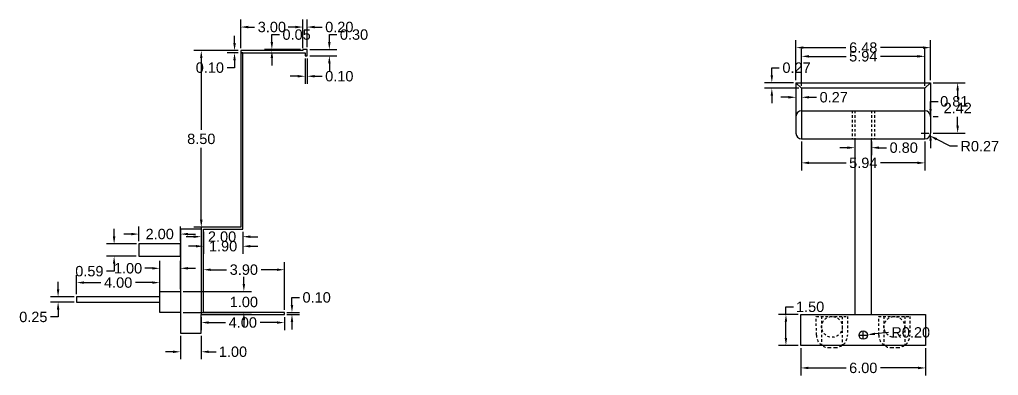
# Model space of a CAD drawing. Header units: centimetres. Extents: x 10 to 640, y 5 to 41.
# Drawn here: x 317.38 to 364.49, y 13.07 to 30.2 of the extents above; entities that cross this region are included whole.
import ezdxf

# ---------------------------------------------------------------- set-up
doc = ezdxf.new("R2010")
doc.units = ezdxf.units.CM
doc.header["$MEASUREMENT"] = 0
doc.linetypes.add('ACAD_ISO02W100', pattern=[15, 12, -3])
for name, color, linetype in [('LiniiAjutatoare', 212, 'Continuous'), ('MarimiSuprafata', 130, 'Continuous'), ('PlacaElectronica', 10, 'Continuous'), ('SuportExtragere', 56, 'Continuous')]:
    doc.layers.add(name, color=color, linetype=linetype)
doc.styles.get("Standard").update_dxf_attribs({"font": 'arial.ttf'})
doc.dimstyles.get("Standard").update_dxf_attribs({"dimscale": 2, "dimtxt": 0.25, "dimasz": 0.18, "dimexe": 0.18, "dimexo": 0.0625, "dimgap": 0.09, "dimtad": 0, "dimtih": 1, "dimtoh": 1, "dimzin": 0, "dimdsep": 46, "dimtxsty": 'Standard', "dimcen": 0.09, "dimadec": 0, "dimazin": 0, "dimtfac": 1, "dimtofl": 0, "dimtmove": 0, "dimatfit": 3, "dimfxl": 1, "dimtolj": 1, "dimtzin": 0, "dimarcsym": 0})

# ---------------------------------------------------------------- blocks, each defined once
blk = doc.blocks.new('*D145')
at = {"layer": 'Defpoints', "color": 0, "linetype": 'ByBlock', "ltscale": 0.01, "transparency": 16777216}
for p in [(331.018, 29.838), (328.023, 28.703), (331.018, 28.703)]:
    blk.add_point(p, dxfattribs=at)
at = {"layer": 'MarimiSuprafata', "color": 0, "linetype": 'ByBlock', "lineweight": -2, "ltscale": 0.01, "transparency": 16777216}
for p, q in [((328.023, 28.828), (328.023, 30.198)), ((331.018, 28.828), (331.018, 30.198)), ((328.383, 29.838), (328.692, 29.838)), ((330.658, 29.838), (330.349, 29.838))]:
    blk.add_line(p, q, dxfattribs=at)
at = {"layer": 'MarimiSuprafata', "color": 0, "linetype": 'ByBlock', "ltscale": 0.01, "transparency": 16777216}
for points in [[(328.383, 29.898), (328.383, 29.778), (328.023, 29.838)], [(330.658, 29.898), (330.658, 29.778), (331.018, 29.838)]]:
    blk.add_solid(points, dxfattribs=at)
at = {"layer": 'MarimiSuprafata', "color": 0, "linetype": 'ByBlock', "ltscale": 0.01, "transparency": 16777216, "insert": (329.521, 29.838), "char_height": 0.5, "attachment_point": 5}
blk.add_mtext('\\A1;3.00', dxfattribs=at)
blk = doc.blocks.new('*D146')
at = {"layer": 'Defpoints', "color": 0, "linetype": 'ByBlock', "ltscale": 0.01, "transparency": 16777216}
for p in [(331.218, 28.753), (332.287, 28.753), (331.218, 28.453)]:
    blk.add_point(p, dxfattribs=at)
at = {"layer": 'MarimiSuprafata', "color": 0, "linetype": 'ByBlock', "lineweight": -2, "ltscale": 0.01, "transparency": 16777216}
for p, q in [((332.287, 29.113), (332.287, 29.473)), ((332.287, 29.473), (332.647, 29.473)), ((331.343, 28.753), (332.647, 28.753)), ((331.343, 28.453), (332.647, 28.453)), ((332.287, 28.093), (332.287, 27.733))]:
    blk.add_line(p, q, dxfattribs=at)
at = {"layer": 'MarimiSuprafata', "color": 0, "linetype": 'ByBlock', "ltscale": 0.01, "transparency": 16777216}
for points in [[(332.227, 29.113), (332.347, 29.113), (332.287, 28.753)], [(332.227, 28.093), (332.347, 28.093), (332.287, 28.453)]]:
    blk.add_solid(points, dxfattribs=at)
at = {"layer": 'MarimiSuprafata', "color": 0, "linetype": 'ByBlock', "ltscale": 0.01, "transparency": 16777216, "insert": (333.475, 29.473), "char_height": 0.5, "attachment_point": 5}
blk.add_mtext('\\A1;0.30', dxfattribs=at)
blk = doc.blocks.new('*D147')
at = {"layer": 'Defpoints', "color": 0, "linetype": 'ByBlock', "ltscale": 0.01, "transparency": 16777216}
for p in [(331.118, 28.453), (331.218, 28.453), (331.218, 27.47)]:
    blk.add_point(p, dxfattribs=at)
at = {"layer": 'MarimiSuprafata', "color": 0, "linetype": 'ByBlock', "lineweight": -2, "ltscale": 0.01, "transparency": 16777216}
for p, q in [((331.118, 28.328), (331.118, 27.11)), ((331.218, 28.328), (331.218, 27.11)), ((330.758, 27.47), (330.398, 27.47)), ((331.578, 27.47), (331.938, 27.47))]:
    blk.add_line(p, q, dxfattribs=at)
at = {"layer": 'MarimiSuprafata', "color": 0, "linetype": 'ByBlock', "ltscale": 0.01, "transparency": 16777216}
for points in [[(330.758, 27.53), (330.758, 27.41), (331.118, 27.47)], [(331.578, 27.53), (331.578, 27.41), (331.218, 27.47)]]:
    blk.add_solid(points, dxfattribs=at)
at = {"layer": 'MarimiSuprafata', "color": 0, "linetype": 'ByBlock', "ltscale": 0.01, "transparency": 16777216, "insert": (332.767, 27.47), "char_height": 0.5, "attachment_point": 5}
blk.add_mtext('\\A1;0.10', dxfattribs=at)
blk = doc.blocks.new('*D148')
at = {"layer": 'Defpoints', "color": 0, "linetype": 'ByBlock', "ltscale": 0.01, "transparency": 16777216}
for p in [(331.218, 29.838), (331.018, 28.753), (331.218, 28.753)]:
    blk.add_point(p, dxfattribs=at)
at = {"layer": 'MarimiSuprafata', "color": 0, "linetype": 'ByBlock', "lineweight": -2, "ltscale": 0.01, "transparency": 16777216}
for p, q in [((331.018, 28.878), (331.018, 30.198)), ((331.218, 28.878), (331.218, 30.198)), ((330.658, 29.838), (330.298, 29.838)), ((331.578, 29.838), (331.938, 29.838))]:
    blk.add_line(p, q, dxfattribs=at)
at = {"layer": 'MarimiSuprafata', "color": 0, "linetype": 'ByBlock', "ltscale": 0.01, "transparency": 16777216}
for points in [[(330.658, 29.898), (330.658, 29.778), (331.018, 29.838)], [(331.578, 29.898), (331.578, 29.778), (331.218, 29.838)]]:
    blk.add_solid(points, dxfattribs=at)
at = {"layer": 'MarimiSuprafata', "color": 0, "linetype": 'ByBlock', "ltscale": 0.01, "transparency": 16777216, "insert": (332.767, 29.838), "char_height": 0.5, "attachment_point": 5}
blk.add_mtext('\\A1;0.20', dxfattribs=at)
blk = doc.blocks.new('*D149')
at = {"layer": 'Defpoints', "color": 0, "linetype": 'ByBlock', "ltscale": 0.01, "transparency": 16777216}
for p in [(328.023, 28.703), (326.123, 20.203), (328.023, 20.203)]:
    blk.add_point(p, dxfattribs=at)
at = {"layer": 'MarimiSuprafata', "color": 0, "linetype": 'ByBlock', "lineweight": -2, "ltscale": 0.01, "transparency": 16777216}
for p, q in [((327.898, 28.703), (325.763, 28.703)), ((326.123, 28.343), (326.123, 24.888)), ((326.123, 20.563), (326.123, 24.018)), ((327.898, 20.203), (325.763, 20.203))]:
    blk.add_line(p, q, dxfattribs=at)
at = {"layer": 'MarimiSuprafata', "color": 0, "linetype": 'ByBlock', "ltscale": 0.01, "transparency": 16777216}
for points in [[(326.063, 28.343), (326.183, 28.343), (326.123, 28.703)], [(326.063, 20.563), (326.183, 20.563), (326.123, 20.203)]]:
    blk.add_solid(points, dxfattribs=at)
at = {"layer": 'MarimiSuprafata', "color": 0, "linetype": 'ByBlock', "ltscale": 0.01, "transparency": 16777216, "insert": (326.123, 24.453), "char_height": 0.5, "attachment_point": 5}
blk.add_mtext('\\A1;8.50', dxfattribs=at)
blk = doc.blocks.new('*D150')
at = {"layer": 'Defpoints', "color": 0, "linetype": 'ByBlock', "ltscale": 0.01, "transparency": 16777216}
for p in [(327.724, 28.603), (328.023, 28.703), (328.023, 28.603)]:
    blk.add_point(p, dxfattribs=at)
at = {"layer": 'MarimiSuprafata', "color": 0, "linetype": 'ByBlock', "lineweight": -2, "ltscale": 0.01, "transparency": 16777216}
for p, q in [((327.724, 29.063), (327.724, 29.423)), ((327.898, 28.703), (327.364, 28.703)), ((327.898, 28.603), (327.364, 28.603)), ((327.724, 27.883), (327.364, 27.883)), ((327.724, 28.243), (327.724, 27.883))]:
    blk.add_line(p, q, dxfattribs=at)
at = {"layer": 'MarimiSuprafata', "color": 0, "linetype": 'ByBlock', "ltscale": 0.01, "transparency": 16777216}
for points in [[(327.664, 29.063), (327.784, 29.063), (327.724, 28.703)], [(327.664, 28.243), (327.784, 28.243), (327.724, 28.603)]]:
    blk.add_solid(points, dxfattribs=at)
at = {"layer": 'MarimiSuprafata', "color": 0, "linetype": 'ByBlock', "ltscale": 0.01, "transparency": 16777216, "insert": (326.536, 27.883), "char_height": 0.5, "attachment_point": 5}
blk.add_mtext('\\A1;0.10', dxfattribs=at)
blk = doc.blocks.new('*D151')
at = {"layer": 'Defpoints', "color": 0, "linetype": 'ByBlock', "ltscale": 0.01, "transparency": 16777216}
for p in [(329.521, 28.753), (331.018, 28.753), (331.018, 28.703)]:
    blk.add_point(p, dxfattribs=at)
at = {"layer": 'MarimiSuprafata', "color": 0, "linetype": 'ByBlock', "lineweight": -2, "ltscale": 0.01, "transparency": 16777216}
for p, q in [((329.521, 29.113), (329.521, 29.473)), ((329.521, 29.473), (329.881, 29.473)), ((330.893, 28.753), (329.161, 28.753)), ((330.893, 28.703), (329.161, 28.703)), ((329.521, 28.343), (329.521, 27.983))]:
    blk.add_line(p, q, dxfattribs=at)
at = {"layer": 'MarimiSuprafata', "color": 0, "linetype": 'ByBlock', "ltscale": 0.01, "transparency": 16777216}
for points in [[(329.461, 29.113), (329.581, 29.113), (329.521, 28.753)], [(329.461, 28.343), (329.581, 28.343), (329.521, 28.703)]]:
    blk.add_solid(points, dxfattribs=at)
at = {"layer": 'MarimiSuprafata', "color": 0, "linetype": 'ByBlock', "ltscale": 0.01, "transparency": 16777216, "insert": (330.712, 29.473), "char_height": 0.5, "attachment_point": 5}
blk.add_mtext('\\A1;0.05', dxfattribs=at)
blk = doc.blocks.new('*D152')
at = {"layer": 'Defpoints', "color": 0, "linetype": 'ByBlock', "ltscale": 0.01, "transparency": 16777216}
for p in [(326.223, 20.103), (328.123, 20.103), (328.123, 19.288)]:
    blk.add_point(p, dxfattribs=at)
at = {"layer": 'MarimiSuprafata', "color": 0, "linetype": 'ByBlock', "lineweight": -2, "ltscale": 0.01, "transparency": 16777216}
for p, q in [((326.223, 19.978), (326.223, 18.928)), ((328.123, 19.978), (328.123, 18.928)), ((325.863, 19.288), (325.503, 19.288)), ((328.483, 19.288), (328.843, 19.288))]:
    blk.add_line(p, q, dxfattribs=at)
at = {"layer": 'MarimiSuprafata', "color": 0, "linetype": 'ByBlock', "ltscale": 0.01, "transparency": 16777216}
for points in [[(325.863, 19.348), (325.863, 19.228), (326.223, 19.288)], [(328.483, 19.348), (328.483, 19.228), (328.123, 19.288)]]:
    blk.add_solid(points, dxfattribs=at)
at = {"layer": 'MarimiSuprafata', "color": 0, "linetype": 'ByBlock', "ltscale": 0.01, "transparency": 16777216, "insert": (327.173, 19.288), "char_height": 0.5, "attachment_point": 5}
blk.add_mtext('\\A1;1.90', dxfattribs=at)
blk = doc.blocks.new('*D154')
at = {"layer": 'Defpoints', "color": 0, "linetype": 'ByBlock', "ltscale": 0.01, "transparency": 16777216}
for p in [(323.123, 19.873), (323.123, 19.4), (325.123, 19.4)]:
    blk.add_point(p, dxfattribs=at)
at = {"layer": 'MarimiSuprafata', "color": 0, "linetype": 'ByBlock', "lineweight": -2, "ltscale": 0.01, "transparency": 16777216}
for p, q in [((322.763, 19.873), (322.403, 19.873)), ((323.123, 19.525), (323.123, 20.233)), ((325.123, 19.525), (325.123, 20.233)), ((325.483, 19.873), (325.843, 19.873))]:
    blk.add_line(p, q, dxfattribs=at)
at = {"layer": 'MarimiSuprafata', "color": 0, "linetype": 'ByBlock', "ltscale": 0.01, "transparency": 16777216}
for points in [[(322.763, 19.933), (322.763, 19.813), (323.123, 19.873)], [(325.483, 19.933), (325.483, 19.813), (325.123, 19.873)]]:
    blk.add_solid(points, dxfattribs=at)
at = {"layer": 'MarimiSuprafata', "color": 0, "linetype": 'ByBlock', "ltscale": 0.01, "transparency": 16777216, "insert": (324.123, 19.873), "char_height": 0.5, "attachment_point": 5}
blk.add_mtext('\\A1;2.00', dxfattribs=at)
blk = doc.blocks.new('*D155')
at = {"layer": 'Defpoints', "color": 0, "linetype": 'ByBlock', "ltscale": 0.01, "transparency": 16777216}
for p in [(323.123, 19.4), (321.928, 18.806), (323.122, 18.806)]:
    blk.add_point(p, dxfattribs=at)
at = {"layer": 'MarimiSuprafata', "color": 0, "linetype": 'ByBlock', "lineweight": -2, "ltscale": 0.01, "transparency": 16777216}
for p, q in [((321.928, 19.76), (321.928, 20.12)), ((322.998, 19.4), (321.568, 19.4)), ((322.997, 18.806), (321.568, 18.806)), ((321.928, 18.446), (321.928, 18.086)), ((321.928, 18.086), (321.568, 18.086))]:
    blk.add_line(p, q, dxfattribs=at)
at = {"layer": 'MarimiSuprafata', "color": 0, "linetype": 'ByBlock', "ltscale": 0.01, "transparency": 16777216}
for points in [[(321.868, 19.76), (321.988, 19.76), (321.928, 19.4)], [(321.868, 18.446), (321.988, 18.446), (321.928, 18.806)]]:
    blk.add_solid(points, dxfattribs=at)
at = {"layer": 'MarimiSuprafata', "color": 0, "linetype": 'ByBlock', "ltscale": 0.01, "transparency": 16777216, "insert": (320.738, 18.086), "char_height": 0.5, "attachment_point": 5}
blk.add_mtext('\\A1;0.59', dxfattribs=at)
blk = doc.blocks.new('*D156')
at = {"layer": 'Defpoints', "color": 0, "linetype": 'ByBlock', "ltscale": 0.01, "transparency": 16777216}
for p in [(324.123, 18.225), (324.123, 17.103), (325.123, 17.103)]:
    blk.add_point(p, dxfattribs=at)
at = {"layer": 'MarimiSuprafata', "color": 0, "linetype": 'ByBlock', "lineweight": -2, "ltscale": 0.01, "transparency": 16777216}
for p, q in [((324.123, 17.228), (324.123, 18.585)), ((325.123, 17.228), (325.123, 18.585)), ((323.763, 18.225), (323.403, 18.225)), ((325.483, 18.225), (325.843, 18.225))]:
    blk.add_line(p, q, dxfattribs=at)
at = {"layer": 'MarimiSuprafata', "color": 0, "linetype": 'ByBlock', "ltscale": 0.01, "transparency": 16777216}
for points in [[(323.763, 18.285), (323.763, 18.165), (324.123, 18.225)], [(325.483, 18.285), (325.483, 18.165), (325.123, 18.225)]]:
    blk.add_solid(points, dxfattribs=at)
at = {"layer": 'MarimiSuprafata', "color": 0, "linetype": 'ByBlock', "ltscale": 0.01, "transparency": 16777216, "insert": (322.598, 18.225), "char_height": 0.5, "attachment_point": 5}
blk.add_mtext('\\A1;1.00', dxfattribs=at)
blk = doc.blocks.new('*D157')
at = {"layer": 'Defpoints', "color": 0, "linetype": 'ByBlock', "ltscale": 0.01, "transparency": 16777216}
for p in [(320.124, 17.537), (320.124, 16.85), (324.123, 16.85)]:
    blk.add_point(p, dxfattribs=at)
at = {"layer": 'MarimiSuprafata', "color": 0, "linetype": 'ByBlock', "lineweight": -2, "ltscale": 0.01, "transparency": 16777216}
for p, q in [((320.124, 16.975), (320.124, 17.897)), ((320.484, 17.537), (321.285, 17.537)), ((323.763, 17.537), (322.962, 17.537)), ((324.123, 16.975), (324.123, 17.897))]:
    blk.add_line(p, q, dxfattribs=at)
at = {"layer": 'MarimiSuprafata', "color": 0, "linetype": 'ByBlock', "ltscale": 0.01, "transparency": 16777216}
for points in [[(320.484, 17.597), (320.484, 17.477), (320.124, 17.537)], [(323.763, 17.597), (323.763, 17.477), (324.123, 17.537)]]:
    blk.add_solid(points, dxfattribs=at)
at = {"layer": 'MarimiSuprafata', "color": 0, "linetype": 'ByBlock', "ltscale": 0.01, "transparency": 16777216, "insert": (322.123, 17.537), "char_height": 0.5, "attachment_point": 5}
blk.add_mtext('\\A1;4.00', dxfattribs=at)
blk = doc.blocks.new('*D158')
at = {"layer": 'Defpoints', "color": 0, "linetype": 'ByBlock', "ltscale": 0.01, "transparency": 16777216}
for p in [(319.232, 16.603), (320.123, 16.603), (320.124, 16.85)]:
    blk.add_point(p, dxfattribs=at)
at = {"layer": 'MarimiSuprafata', "color": 0, "linetype": 'ByBlock', "lineweight": -2, "ltscale": 0.01, "transparency": 16777216}
for p, q in [((319.232, 17.21), (319.232, 17.57)), ((319.999, 16.85), (318.872, 16.85)), ((319.998, 16.603), (318.872, 16.603)), ((319.232, 16.243), (319.232, 15.883)), ((319.232, 15.883), (318.872, 15.883))]:
    blk.add_line(p, q, dxfattribs=at)
at = {"layer": 'MarimiSuprafata', "color": 0, "linetype": 'ByBlock', "ltscale": 0.01, "transparency": 16777216}
for points in [[(319.172, 17.21), (319.292, 17.21), (319.232, 16.85)], [(319.172, 16.243), (319.292, 16.243), (319.232, 16.603)]]:
    blk.add_solid(points, dxfattribs=at)
at = {"layer": 'MarimiSuprafata', "color": 0, "linetype": 'ByBlock', "ltscale": 0.01, "transparency": 16777216, "insert": (318.04, 15.883), "char_height": 0.5, "attachment_point": 5}
blk.add_mtext('\\A1;0.25', dxfattribs=at)
blk = doc.blocks.new('*D160')
at = {"layer": 'Defpoints', "color": 0, "linetype": 'ByBlock', "ltscale": 0.01, "transparency": 16777216}
for p in [(330.123, 18.158), (326.223, 16.103), (330.123, 16.103)]:
    blk.add_point(p, dxfattribs=at)
at = {"layer": 'MarimiSuprafata', "color": 0, "linetype": 'ByBlock', "lineweight": -2, "ltscale": 0.01, "transparency": 16777216}
for p, q in [((326.223, 16.228), (326.223, 18.518)), ((330.123, 16.228), (330.123, 18.518)), ((326.583, 18.158), (327.345, 18.158)), ((329.763, 18.158), (329.001, 18.158))]:
    blk.add_line(p, q, dxfattribs=at)
at = {"layer": 'MarimiSuprafata', "color": 0, "linetype": 'ByBlock', "ltscale": 0.01, "transparency": 16777216}
for points in [[(326.583, 18.218), (326.583, 18.098), (326.223, 18.158)], [(329.763, 18.218), (329.763, 18.098), (330.123, 18.158)]]:
    blk.add_solid(points, dxfattribs=at)
at = {"layer": 'MarimiSuprafata', "color": 0, "linetype": 'ByBlock', "ltscale": 0.01, "transparency": 16777216, "insert": (328.173, 18.158), "char_height": 0.5, "attachment_point": 5}
blk.add_mtext('\\A1;3.90', dxfattribs=at)
blk = doc.blocks.new('*D161')
at = {"layer": 'Defpoints', "color": 0, "linetype": 'ByBlock', "ltscale": 0.01, "transparency": 16777216}
for p in [(330.123, 16.103), (330.489, 16.103), (330.123, 16.003)]:
    blk.add_point(p, dxfattribs=at)
at = {"layer": 'MarimiSuprafata', "color": 0, "linetype": 'ByBlock', "lineweight": -2, "ltscale": 0.01, "transparency": 16777216}
for p, q in [((330.489, 16.463), (330.489, 16.823)), ((330.489, 16.823), (330.849, 16.823)), ((330.248, 16.103), (330.849, 16.103)), ((330.248, 16.003), (330.849, 16.003)), ((330.489, 15.643), (330.489, 15.283))]:
    blk.add_line(p, q, dxfattribs=at)
at = {"layer": 'MarimiSuprafata', "color": 0, "linetype": 'ByBlock', "ltscale": 0.01, "transparency": 16777216}
for points in [[(330.429, 16.463), (330.549, 16.463), (330.489, 16.103)], [(330.429, 15.643), (330.549, 15.643), (330.489, 16.003)]]:
    blk.add_solid(points, dxfattribs=at)
at = {"layer": 'MarimiSuprafata', "color": 0, "linetype": 'ByBlock', "ltscale": 0.01, "transparency": 16777216, "insert": (331.677, 16.823), "char_height": 0.5, "attachment_point": 5}
blk.add_mtext('\\A1;0.10', dxfattribs=at)
blk = doc.blocks.new('*D162')
at = {"layer": 'Defpoints', "color": 0, "linetype": 'ByBlock', "ltscale": 0.01, "transparency": 16777216}
for p in [(326.123, 16.003), (326.123, 15.615), (330.123, 16.003)]:
    blk.add_point(p, dxfattribs=at)
at = {"layer": 'MarimiSuprafata', "color": 0, "linetype": 'ByBlock', "lineweight": -2, "ltscale": 0.01, "transparency": 16777216}
for p, q in [((326.123, 15.878), (326.123, 15.255)), ((326.483, 15.615), (327.284, 15.615)), ((329.763, 15.615), (328.961, 15.615)), ((330.123, 15.878), (330.123, 15.255))]:
    blk.add_line(p, q, dxfattribs=at)
at = {"layer": 'MarimiSuprafata', "color": 0, "linetype": 'ByBlock', "ltscale": 0.01, "transparency": 16777216}
for points in [[(326.483, 15.675), (326.483, 15.555), (326.123, 15.615)], [(329.763, 15.675), (329.763, 15.555), (330.123, 15.615)]]:
    blk.add_solid(points, dxfattribs=at)
at = {"layer": 'MarimiSuprafata', "color": 0, "linetype": 'ByBlock', "ltscale": 0.01, "transparency": 16777216, "insert": (328.123, 15.615), "char_height": 0.5, "attachment_point": 5}
blk.add_mtext('\\A1;4.00', dxfattribs=at)
blk = doc.blocks.new('*D163')
at = {"layer": 'Defpoints', "color": 0, "linetype": 'ByBlock', "ltscale": 0.01, "transparency": 16777216}
for p in [(325.123, 15.103), (326.123, 15.103), (326.123, 14.208)]:
    blk.add_point(p, dxfattribs=at)
at = {"layer": 'MarimiSuprafata', "color": 0, "linetype": 'ByBlock', "lineweight": -2, "ltscale": 0.01, "transparency": 16777216}
for p, q in [((325.123, 14.978), (325.123, 13.848)), ((326.123, 14.978), (326.123, 13.848)), ((324.763, 14.208), (324.403, 14.208)), ((326.483, 14.208), (326.843, 14.208))]:
    blk.add_line(p, q, dxfattribs=at)
at = {"layer": 'MarimiSuprafata', "color": 0, "linetype": 'ByBlock', "ltscale": 0.01, "transparency": 16777216}
for points in [[(324.763, 14.268), (324.763, 14.148), (325.123, 14.208)], [(326.483, 14.268), (326.483, 14.148), (326.123, 14.208)]]:
    blk.add_solid(points, dxfattribs=at)
at = {"layer": 'MarimiSuprafata', "color": 0, "linetype": 'ByBlock', "ltscale": 0.01, "transparency": 16777216, "insert": (327.648, 14.208), "char_height": 0.5, "attachment_point": 5}
blk.add_mtext('\\A1;1.00', dxfattribs=at)
blk = doc.blocks.new('*D164')
at = {"layer": 'Defpoints', "color": 0, "linetype": 'ByBlock', "ltscale": 0.01, "transparency": 16777216}
for p in [(325.123, 17.103), (328.173, 17.103), (325.123, 16.103)]:
    blk.add_point(p, dxfattribs=at)
at = {"layer": 'MarimiSuprafata', "color": 0, "linetype": 'ByBlock', "lineweight": -2, "ltscale": 0.01, "transparency": 16777216}
for p, q in [((328.173, 17.463), (328.173, 17.823)), ((325.248, 17.103), (328.533, 17.103)), ((325.248, 16.103), (328.533, 16.103)), ((328.173, 15.743), (328.173, 15.383))]:
    blk.add_line(p, q, dxfattribs=at)
at = {"layer": 'MarimiSuprafata', "color": 0, "linetype": 'ByBlock', "ltscale": 0.01, "transparency": 16777216}
for points in [[(328.113, 17.463), (328.233, 17.463), (328.173, 17.103)], [(328.113, 15.743), (328.233, 15.743), (328.173, 16.103)]]:
    blk.add_solid(points, dxfattribs=at)
at = {"layer": 'MarimiSuprafata', "color": 0, "linetype": 'ByBlock', "ltscale": 0.01, "transparency": 16777216, "insert": (328.173, 16.603), "char_height": 0.5, "attachment_point": 5}
blk.add_mtext('\\A1;1.00', dxfattribs=at)
blk = doc.blocks.new('*D165')
at = {"layer": 'Defpoints', "color": 0, "linetype": 'ByBlock', "ltscale": 0.01, "transparency": 16777216}
for p in [(326.123, 20.103), (328.123, 20.103), (328.123, 19.748)]:
    blk.add_point(p, dxfattribs=at)
at = {"layer": 'MarimiSuprafata', "color": 0, "linetype": 'ByBlock', "lineweight": -2, "ltscale": 0.01, "transparency": 16777216}
for p, q in [((326.123, 19.978), (326.123, 19.388)), ((328.123, 19.978), (328.123, 19.388)), ((325.763, 19.748), (325.403, 19.748)), ((328.483, 19.748), (328.843, 19.748))]:
    blk.add_line(p, q, dxfattribs=at)
at = {"layer": 'MarimiSuprafata', "color": 0, "linetype": 'ByBlock', "ltscale": 0.01, "transparency": 16777216}
for points in [[(325.763, 19.808), (325.763, 19.688), (326.123, 19.748)], [(328.483, 19.808), (328.483, 19.688), (328.123, 19.748)]]:
    blk.add_solid(points, dxfattribs=at)
at = {"layer": 'MarimiSuprafata', "color": 0, "linetype": 'ByBlock', "ltscale": 0.01, "transparency": 16777216, "insert": (327.123, 19.748), "char_height": 0.5, "attachment_point": 5}
blk.add_mtext('\\A1;2.00', dxfattribs=at)
blk = doc.blocks.new('*D166')
at = {"layer": 'Defpoints', "color": 0, "ltscale": 0.01, "transparency": 16777216}
for p in [(361.225, 28.848), (354.745, 27.16), (361.225, 27.16)]:
    blk.add_point(p, dxfattribs=at)
at = {"layer": 'MarimiSuprafata', "color": 0, "lineweight": -2, "ltscale": 0.01, "transparency": 16777216}
for p, q in [((354.745, 27.285), (354.745, 29.208)), ((355.105, 28.848), (357.153, 28.848)), ((360.865, 28.848), (358.816, 28.848)), ((361.225, 27.285), (361.225, 29.208))]:
    blk.add_line(p, q, dxfattribs=at)
at = {"layer": 'MarimiSuprafata', "color": 0, "ltscale": 0.01, "transparency": 16777216}
for points in [[(355.105, 28.908), (355.105, 28.788), (354.745, 28.848)], [(360.865, 28.908), (360.865, 28.788), (361.225, 28.848)]]:
    blk.add_solid(points, dxfattribs=at)
at = {"layer": 'MarimiSuprafata', "color": 0, "ltscale": 0.01, "transparency": 16777216, "insert": (357.985, 28.848), "char_height": 0.5, "attachment_point": 5}
blk.add_mtext('\\A1;6.48', dxfattribs=at)
blk = doc.blocks.new('*D167')
at = {"layer": 'Defpoints', "color": 0, "ltscale": 0.01, "transparency": 16777216}
for p in [(360.955, 28.428), (355.015, 26.89), (360.955, 26.89)]:
    blk.add_point(p, dxfattribs=at)
at = {"layer": 'MarimiSuprafata', "color": 0, "lineweight": -2, "ltscale": 0.01, "transparency": 16777216}
for p, q in [((355.015, 27.015), (355.015, 28.788)), ((360.955, 27.015), (360.955, 28.788)), ((355.375, 28.428), (357.156, 28.428)), ((360.595, 28.428), (358.813, 28.428))]:
    blk.add_line(p, q, dxfattribs=at)
at = {"layer": 'MarimiSuprafata', "color": 0, "ltscale": 0.01, "transparency": 16777216}
for points in [[(355.375, 28.488), (355.375, 28.368), (355.015, 28.428)], [(360.595, 28.488), (360.595, 28.368), (360.955, 28.428)]]:
    blk.add_solid(points, dxfattribs=at)
at = {"layer": 'MarimiSuprafata', "color": 0, "ltscale": 0.01, "transparency": 16777216, "insert": (357.985, 28.428), "char_height": 0.5, "attachment_point": 5}
blk.add_mtext('\\A1;5.94', dxfattribs=at)
blk = doc.blocks.new('*D168')
at = {"layer": 'Defpoints', "color": 0, "ltscale": 0.01, "transparency": 16777216}
for p in [(361.218, 27.154), (361.225, 24.73), (362.529, 24.73)]:
    blk.add_point(p, dxfattribs=at)
at = {"layer": 'MarimiSuprafata', "color": 0, "lineweight": -2, "ltscale": 0.01, "transparency": 16777216}
for p, q in [((361.343, 27.154), (362.889, 27.154)), ((362.529, 26.794), (362.529, 26.373)), ((362.529, 25.09), (362.529, 25.511)), ((361.35, 24.73), (362.889, 24.73))]:
    blk.add_line(p, q, dxfattribs=at)
at = {"layer": 'MarimiSuprafata', "color": 0, "ltscale": 0.01, "transparency": 16777216}
for points in [[(362.469, 26.794), (362.589, 26.794), (362.529, 27.154)], [(362.469, 25.09), (362.589, 25.09), (362.529, 24.73)]]:
    blk.add_solid(points, dxfattribs=at)
at = {"layer": 'MarimiSuprafata', "color": 0, "ltscale": 0.01, "transparency": 16777216, "insert": (362.529, 25.942), "char_height": 0.5, "attachment_point": 5}
blk.add_mtext('\\A1;2.42', dxfattribs=at)
blk = doc.blocks.new('*D169')
at = {"layer": 'Defpoints', "color": 0, "ltscale": 0.01, "transparency": 16777216}
for p in [(360.955, 24.73), (361.194, 24.606)]:
    blk.add_point(p, dxfattribs=at)
at = {"layer": 'MarimiSuprafata', "color": 0, "lineweight": -2, "ltscale": 0.01, "transparency": 16777216}
for p, q in [((360.775, 24.73), (361.135, 24.73)), ((360.955, 24.55), (360.955, 24.91)), ((362.166, 24.101), (361.514, 24.44)), ((362.526, 24.101), (362.166, 24.101))]:
    blk.add_line(p, q, dxfattribs=at)
at = {"layer": 'MarimiSuprafata', "color": 0, "ltscale": 0.01, "transparency": 16777216}
blk.add_solid([(361.541, 24.493), (361.486, 24.387), (361.194, 24.606)], dxfattribs=at)
at = {"layer": 'MarimiSuprafata', "color": 0, "ltscale": 0.01, "transparency": 16777216, "insert": (363.594, 24.101), "char_height": 0.5, "attachment_point": 5}
blk.add_mtext('\\A1;R0.27', dxfattribs=at)
blk = doc.blocks.new('*D170')
at = {"layer": 'Defpoints', "color": 0, "ltscale": 0.01, "transparency": 16777216}
for p in [(357.585, 24.46), (358.385, 24.46), (358.385, 24.031)]:
    blk.add_point(p, dxfattribs=at)
at = {"layer": 'MarimiSuprafata', "color": 0, "lineweight": -2, "ltscale": 0.01, "transparency": 16777216}
for p, q in [((357.225, 24.031), (356.865, 24.031)), ((357.585, 24.335), (357.585, 23.671)), ((358.385, 24.335), (358.385, 23.671)), ((358.745, 24.031), (359.105, 24.031))]:
    blk.add_line(p, q, dxfattribs=at)
at = {"layer": 'MarimiSuprafata', "color": 0, "ltscale": 0.01, "transparency": 16777216}
for points in [[(357.225, 24.091), (357.225, 23.971), (357.585, 24.031)], [(358.745, 24.091), (358.745, 23.971), (358.385, 24.031)]]:
    blk.add_solid(points, dxfattribs=at)
at = {"layer": 'MarimiSuprafata', "color": 0, "ltscale": 0.01, "transparency": 16777216, "insert": (359.933, 24.031), "char_height": 0.5, "attachment_point": 5}
blk.add_mtext('\\A1;0.80', dxfattribs=at)
blk = doc.blocks.new('*D171')
at = {"layer": 'Defpoints', "color": 0, "ltscale": 0.01, "transparency": 16777216}
for p in [(354.985, 14.51), (360.985, 14.51), (360.985, 13.43)]:
    blk.add_point(p, dxfattribs=at)
at = {"layer": 'MarimiSuprafata', "color": 0, "lineweight": -2, "ltscale": 0.01, "transparency": 16777216}
for p, q in [((354.985, 14.385), (354.985, 13.07)), ((360.985, 14.385), (360.985, 13.07)), ((355.345, 13.43), (357.155, 13.43)), ((360.625, 13.43), (358.814, 13.43))]:
    blk.add_line(p, q, dxfattribs=at)
at = {"layer": 'MarimiSuprafata', "color": 0, "ltscale": 0.01, "transparency": 16777216}
for points in [[(355.345, 13.49), (355.345, 13.37), (354.985, 13.43)], [(360.625, 13.49), (360.625, 13.37), (360.985, 13.43)]]:
    blk.add_solid(points, dxfattribs=at)
at = {"layer": 'MarimiSuprafata', "color": 0, "ltscale": 0.01, "transparency": 16777216, "insert": (357.985, 13.43), "char_height": 0.5, "attachment_point": 5}
blk.add_mtext('\\A1;6.00', dxfattribs=at)
blk = doc.blocks.new('*D172')
at = {"layer": 'Defpoints', "color": 0, "ltscale": 0.01, "transparency": 16777216}
for p in [(354.263, 16.01), (354.985, 16.01), (354.985, 14.51)]:
    blk.add_point(p, dxfattribs=at)
at = {"layer": 'MarimiSuprafata', "color": 0, "lineweight": -2, "ltscale": 0.01, "transparency": 16777216}
for p, q in [((354.263, 16.01), (354.263, 16.37)), ((354.263, 16.37), (354.623, 16.37)), ((354.86, 16.01), (353.903, 16.01)), ((354.263, 14.87), (354.263, 15.65)), ((354.86, 14.51), (353.903, 14.51))]:
    blk.add_line(p, q, dxfattribs=at)
at = {"layer": 'MarimiSuprafata', "color": 0, "ltscale": 0.01, "transparency": 16777216}
for points in [[(354.203, 15.65), (354.323, 15.65), (354.263, 16.01)], [(354.203, 14.87), (354.323, 14.87), (354.263, 14.51)]]:
    blk.add_solid(points, dxfattribs=at)
at = {"layer": 'MarimiSuprafata', "color": 0, "ltscale": 0.01, "transparency": 16777216, "insert": (355.428, 16.37), "char_height": 0.5, "attachment_point": 5}
blk.add_mtext('\\A1;1.50', dxfattribs=at)
blk = doc.blocks.new('*D173')
at = {"layer": 'Defpoints', "color": 0, "ltscale": 0.01, "transparency": 16777216}
for p in [(357.985, 15.01), (358.183, 15.031)]:
    blk.add_point(p, dxfattribs=at)
at = {"layer": 'MarimiSuprafata', "color": 0, "lineweight": -2, "ltscale": 0.01, "transparency": 16777216}
for p, q in [((357.985, 14.83), (357.985, 15.19)), ((359.201, 15.139), (358.541, 15.069)), ((357.805, 15.01), (358.165, 15.01))]:
    blk.add_line(p, q, dxfattribs=at)
at = {"layer": 'MarimiSuprafata', "color": 0, "ltscale": 0.01, "transparency": 16777216}
blk.add_solid([(358.535, 15.129), (358.548, 15.01), (358.183, 15.031)], dxfattribs=at)
at = {"layer": 'MarimiSuprafata', "color": 0, "ltscale": 0.01, "transparency": 16777216, "insert": (360.269, 15.139), "char_height": 0.5, "attachment_point": 5}
blk.add_mtext('\\A1;R0.20', dxfattribs=at)
blk = doc.blocks.new('*D174')
at = {"layer": 'Defpoints', "color": 0, "ltscale": 0.01, "transparency": 16777216}
for p in [(353.585, 27.16), (354.745, 27.16), (355.015, 26.89)]:
    blk.add_point(p, dxfattribs=at)
at = {"layer": 'MarimiSuprafata', "color": 0, "lineweight": -2, "ltscale": 0.01, "transparency": 16777216}
for p, q in [((353.585, 27.52), (353.585, 27.88)), ((353.585, 27.88), (353.945, 27.88)), ((354.62, 27.16), (353.225, 27.16)), ((354.89, 26.89), (353.225, 26.89)), ((353.585, 26.53), (353.585, 26.17))]:
    blk.add_line(p, q, dxfattribs=at)
at = {"layer": 'MarimiSuprafata', "color": 0, "ltscale": 0.01, "transparency": 16777216}
for points in [[(353.525, 27.52), (353.645, 27.52), (353.585, 27.16)], [(353.525, 26.53), (353.645, 26.53), (353.585, 26.89)]]:
    blk.add_solid(points, dxfattribs=at)
at = {"layer": 'MarimiSuprafata', "color": 0, "ltscale": 0.01, "transparency": 16777216, "insert": (354.774, 27.88), "char_height": 0.5, "attachment_point": 5}
blk.add_mtext('\\A1;0.27', dxfattribs=at)
blk = doc.blocks.new('*D175')
at = {"layer": 'Defpoints', "color": 0, "ltscale": 0.01, "transparency": 16777216}
for p in [(354.745, 26.89), (355.015, 26.89), (355.015, 26.458)]:
    blk.add_point(p, dxfattribs=at)
at = {"layer": 'MarimiSuprafata', "color": 0, "lineweight": -2, "ltscale": 0.01, "transparency": 16777216}
for p, q in [((354.385, 26.458), (354.025, 26.458)), ((354.745, 26.765), (354.745, 26.098)), ((355.015, 26.765), (355.015, 26.098)), ((355.375, 26.458), (355.735, 26.458))]:
    blk.add_line(p, q, dxfattribs=at)
at = {"layer": 'MarimiSuprafata', "color": 0, "ltscale": 0.01, "transparency": 16777216}
for points in [[(354.385, 26.518), (354.385, 26.398), (354.745, 26.458)], [(355.375, 26.518), (355.375, 26.398), (355.015, 26.458)]]:
    blk.add_solid(points, dxfattribs=at)
at = {"layer": 'MarimiSuprafata', "color": 0, "ltscale": 0.01, "transparency": 16777216, "insert": (356.564, 26.458), "char_height": 0.5, "attachment_point": 5}
blk.add_mtext('\\A1;0.27', dxfattribs=at)
blk = doc.blocks.new('*D176')
at = {"layer": 'Defpoints', "color": 0, "ltscale": 0.01, "transparency": 16777216}
for p in [(361.225, 25.54), (361.225, 25.54), (361.225, 24.73)]:
    blk.add_point(p, dxfattribs=at)
at = {"layer": 'MarimiSuprafata', "color": 0, "lineweight": -2, "ltscale": 0.01, "transparency": 16777216}
for p, q in [((361.225, 25.9), (361.225, 26.26)), ((361.225, 26.26), (361.585, 26.26)), ((361.35, 25.54), (361.585, 25.54)), ((361.35, 24.73), (361.585, 24.73)), ((361.225, 24.37), (361.225, 24.01))]:
    blk.add_line(p, q, dxfattribs=at)
at = {"layer": 'MarimiSuprafata', "color": 0, "ltscale": 0.01, "transparency": 16777216}
for points in [[(361.165, 25.9), (361.285, 25.9), (361.225, 25.54)], [(361.165, 24.37), (361.285, 24.37), (361.225, 24.73)]]:
    blk.add_solid(points, dxfattribs=at)
at = {"layer": 'MarimiSuprafata', "color": 0, "ltscale": 0.01, "transparency": 16777216, "insert": (362.366, 26.26), "char_height": 0.5, "attachment_point": 5}
blk.add_mtext('\\A1;0.81', dxfattribs=at)
blk = doc.blocks.new('*D178')
at = {"layer": 'Defpoints', "color": 0, "ltscale": 0.01, "transparency": 16777216}
for p in [(355.015, 24.46), (360.955, 24.46), (360.955, 23.301)]:
    blk.add_point(p, dxfattribs=at)
at = {"layer": 'MarimiSuprafata', "color": 0, "lineweight": -2, "ltscale": 0.01, "transparency": 16777216}
for p, q in [((355.015, 24.335), (355.015, 22.941)), ((360.955, 24.335), (360.955, 22.941)), ((355.375, 23.301), (357.156, 23.301)), ((360.595, 23.301), (358.813, 23.301))]:
    blk.add_line(p, q, dxfattribs=at)
at = {"layer": 'MarimiSuprafata', "color": 0, "ltscale": 0.01, "transparency": 16777216}
for points in [[(355.375, 23.361), (355.375, 23.241), (355.015, 23.301)], [(360.595, 23.361), (360.595, 23.241), (360.955, 23.301)]]:
    blk.add_solid(points, dxfattribs=at)
at = {"layer": 'MarimiSuprafata', "color": 0, "ltscale": 0.01, "transparency": 16777216, "insert": (357.985, 23.301), "char_height": 0.5, "attachment_point": 5}
blk.add_mtext('\\A1;5.94', dxfattribs=at)

msp = doc.modelspace()

# ---------------------------------------------------------------- linework, layer by layer
at = {"layer": 'LiniiAjutatoare', "linetype": 'ACAD_ISO02W100', "ltscale": 0.01}
for p, q in [((357.445, 25.81), (357.445, 24.46)), ((357.585, 25.81), (357.585, 24.46)), ((358.385, 25.81), (358.385, 24.46)), ((358.525, 25.81), (358.525, 24.46)), ((355.728, 15.01), (355.725, 15.91)), ((355.728, 15.91), (357.228, 15.91)), ((355.978, 15.91), (355.978, 14.523)), ((356.978, 15.895), (356.978, 14.508)), ((357.228, 15.91), (357.228, 15.01)), ((358.731, 15.01), (358.729, 15.91)), ((358.731, 15.91), (360.231, 15.91)), ((358.979, 15.91), (358.979, 14.523)), ((359.979, 15.91), (359.979, 14.523)), ((360.231, 15.91), (360.231, 15.01)), ((356.328, 14.41), (356.628, 14.41)), ((359.331, 14.41), (359.631, 14.41))]:
    msp.add_line(p, q, dxfattribs=at)
for centre in [(356.478, 15.407), (359.479, 15.407)]:
    msp.add_circle(centre, 0.5, dxfattribs=at)
for centre, start, end in [((356.328, 15.01), 180, 270), ((356.628, 15.01), 270, 360), ((359.331, 15.01), 180, 270), ((359.631, 15.01), 270, 360)]:
    msp.add_arc(centre, 0.6, start, end, dxfattribs=at)
at = {"layer": 'PlacaElectronica', "linetype": 'ByBlock', "ltscale": 0.01}
for p, q in [((331.018, 28.753), (331.018, 28.703)), ((331.218, 28.753), (331.018, 28.753)), ((331.218, 28.453), (331.218, 28.753)), ((328.023, 28.703), (328.023, 28.603)), ((331.018, 28.703), (328.023, 28.703)), ((328.023, 28.603), (328.023, 20.203)), ((328.123, 28.603), (328.023, 28.603)), ((328.023, 28.603), (328.123, 28.603)), ((328.123, 28.603), (331.018, 28.603)), ((328.123, 20.103), (328.123, 28.603)), ((331.018, 28.603), (331.118, 28.603)), ((331.118, 28.603), (331.118, 28.453)), ((331.118, 28.453), (331.218, 28.453)), ((325.123, 20.103), (325.123, 19.4)), ((326.123, 20.103), (325.123, 20.103)), ((326.123, 20.203), (326.123, 20.103)), ((328.023, 20.203), (326.123, 20.203)), ((326.123, 20.103), (326.123, 16.003)), ((326.223, 20.103), (328.123, 20.103)), ((326.223, 16.103), (326.223, 20.103)), ((323.123, 19.4), (323.123, 18.806)), ((325.123, 19.4), (323.123, 19.4)), ((325.123, 19.394), (325.123, 17.103)), ((325.123, 18.803), (325.123, 19.394)), ((323.123, 18.806), (325.123, 18.803)), ((324.123, 17.103), (325.123, 17.103)), ((324.123, 16.85), (324.123, 17.103)), ((325.123, 17.103), (325.123, 16.103)), ((320.123, 16.85), (320.123, 16.603)), ((320.123, 16.603), (324.123, 16.603)), ((324.123, 16.85), (320.124, 16.85)), ((324.123, 16.603), (324.123, 16.85)), ((324.123, 16.103), (324.123, 16.603)), ((325.123, 16.103), (324.123, 16.103)), ((325.123, 16.103), (325.123, 15.103)), ((330.123, 16.103), (326.223, 16.103)), ((330.123, 16.003), (330.123, 16.103)), ((326.123, 16.003), (330.123, 16.003)), ((326.123, 15.103), (326.123, 16.003)), ((325.123, 15.103), (326.123, 15.103))]:
    msp.add_line(p, q, dxfattribs=at)
at = {"layer": 'SuportExtragere', "linetype": 'ByBlock', "ltscale": 0.01}
for p, q in [((355.015, 26.89), (354.745, 27.16)), ((354.745, 27.16), (354.745, 24.73)), ((354.745, 27.16), (361.218, 27.154)), ((355.015, 26.89), (355.015, 24.46)), ((360.955, 26.89), (355.015, 26.89)), ((360.955, 26.89), (361.225, 27.16)), ((360.955, 24.46), (360.955, 26.89)), ((361.218, 27.154), (361.225, 24.73)), ((355.015, 25.81), (360.955, 25.81)), ((355.015, 24.46), (360.955, 24.46)), ((357.585, 24.46), (357.585, 16.01)), ((358.385, 16.01), (358.385, 24.46)), ((354.985, 14.51), (354.985, 16.01)), ((354.985, 16.01), (360.985, 16.01)), ((360.985, 16.01), (360.985, 14.51)), ((360.985, 14.51), (354.985, 14.51))]:
    msp.add_line(p, q, dxfattribs=at)
at = {"layer": 'SuportExtragere', "ltscale": 0.01}
msp.add_circle((357.985, 15.01), 0.2, dxfattribs=at)
at = {"layer": 'SuportExtragere', "linetype": 'ByBlock', "ltscale": 0.01}
for centre, start, end in [((355.015, 25.54), 90, 180), ((360.955, 25.54), 0, 90), ((355.015, 24.73), 180, 270), ((360.955, 24.73), 270, 0)]:
    msp.add_arc(centre, 0.27, start, end, dxfattribs=at)

# ---------------------------------------------------------------- dimensions: what is measured, and where the dimension line sits
at = {"layer": 'MarimiSuprafata', "linetype": 'ByBlock', "ltscale": 0.01}
for base, p1, p2, picture, middle in [((331.0184, 29.8382), (328.0229, 28.7029), (331.0184, 28.7029), '*D145', (329.5206, 29.8382)), ((331.218, 29.838), (331.018, 28.753), (331.218, 28.753), '*D148', (332.767, 29.838)), ((331.218, 27.47), (331.118, 28.453), (331.218, 28.453), '*D147', (332.767, 27.47)), ((323.123, 19.873), (325.123, 19.4), (323.123, 19.4), '*D154', (324.123, 19.873)), ((328.123, 19.748), (326.123, 20.103), (328.123, 20.103), '*D165', (327.123, 19.748)), ((328.123, 19.288), (326.223, 20.103), (328.123, 20.103), '*D152', (327.173, 19.288)), ((324.123, 18.225), (325.123, 17.103), (324.123, 17.103), '*D156', (322.598, 18.225)), ((330.123, 18.158), (326.223, 16.103), (330.123, 16.103), '*D160', (328.173, 18.158)), ((320.124, 17.537), (324.123, 16.85), (320.124, 16.85), '*D157', (322.123, 17.537)), ((326.123, 15.615), (330.123, 16.003), (326.123, 16.003), '*D162', (328.123, 15.615)), ((326.123, 14.208), (325.123, 15.103), (326.123, 15.103), '*D163', (327.648, 14.208))]:
    dim = msp.add_linear_dim(base=base, p1=p1, p2=p2, dimstyle='Standard', dxfattribs=at)
    dim.commit()
    dim.dimension.update_dxf_attribs({"geometry": picture, "text_midpoint": middle})
for base, p1, p2, picture, middle in [((329.521, 28.753), (331.018, 28.703), (331.018, 28.753), '*D151', (330.712, 29.473)), ((332.287, 28.753), (331.218, 28.453), (331.218, 28.753), '*D146', (333.475, 29.473)), ((327.724, 28.603), (328.023, 28.703), (328.023, 28.603), '*D150', (326.536, 27.883)), ((326.123, 20.203), (328.023, 28.703), (328.023, 20.203), '*D149', (326.123, 24.453)), ((321.928, 18.806), (323.123, 19.4), (323.122, 18.806), '*D155', (320.738, 18.086)), ((319.232, 16.603), (320.124, 16.85), (320.123, 16.603), '*D158', (318.04, 15.883)), ((328.173, 17.103), (325.123, 16.103), (325.123, 17.103), '*D164', (328.173, 16.603)), ((330.489, 16.103), (330.123, 16.003), (330.123, 16.103), '*D161', (331.677, 16.823))]:
    dim = msp.add_linear_dim(base=base, p1=p1, p2=p2, angle=90, dimstyle='Standard', dxfattribs=at)
    dim.commit()
    dim.dimension.update_dxf_attribs({"geometry": picture, "text_midpoint": middle})
at = {"layer": 'MarimiSuprafata', "ltscale": 0.01}
for base, p1, p2, picture, middle in [((361.225, 28.848), (354.745, 27.16), (361.225, 27.16), '*D166', (357.985, 28.848)), ((360.955, 28.428), (355.015, 26.89), (360.955, 26.89), '*D167', (357.985, 28.428)), ((355.015, 26.458), (354.745, 26.89), (355.015, 26.89), '*D175', (356.564, 26.458)), ((360.955, 23.301), (355.015, 24.46), (360.955, 24.46), '*D178', (357.985, 23.301)), ((358.385, 24.031), (357.585, 24.46), (358.385, 24.46), '*D170', (359.933, 24.031)), ((360.985, 13.43), (354.985, 14.51), (360.985, 14.51), '*D171', (357.985, 13.43))]:
    dim = msp.add_linear_dim(base=base, p1=p1, p2=p2, dimstyle='Standard', dxfattribs=at)
    dim.commit()
    dim.dimension.update_dxf_attribs({"geometry": picture, "text_midpoint": middle})
for base, p1, p2, picture, middle in [((353.585, 27.16), (355.015, 26.89), (354.745, 27.16), '*D174', (354.774, 27.88)), ((362.529, 24.73), (361.218, 27.154), (361.225, 24.73), '*D168', (362.529, 25.942)), ((361.225, 25.54), (361.225, 24.73), (361.225, 25.54), '*D176', (362.366, 26.26)), ((354.263, 16.01), (354.985, 14.51), (354.985, 16.01), '*D172', (355.428, 16.37))]:
    dim = msp.add_linear_dim(base=base, p1=p1, p2=p2, angle=90, dimstyle='Standard', dxfattribs=at)
    dim.commit()
    dim.dimension.update_dxf_attribs({"geometry": picture, "text_midpoint": middle})
for center, mpoint, picture, middle in [((360.955, 24.73), (361.194, 24.606), '*D169', (363.594, 24.101)), ((357.985, 15.01), (358.183, 15.031), '*D173', (359.201, 15.139))]:
    dim = msp.add_radius_dim(center=center, mpoint=mpoint, dimstyle='Standard', dxfattribs=at)
    dim.commit()
    dim.dimension.update_dxf_attribs({"geometry": picture, "text_midpoint": middle, "dimtype": 164})

doc.saveas('drawing.dxf')
